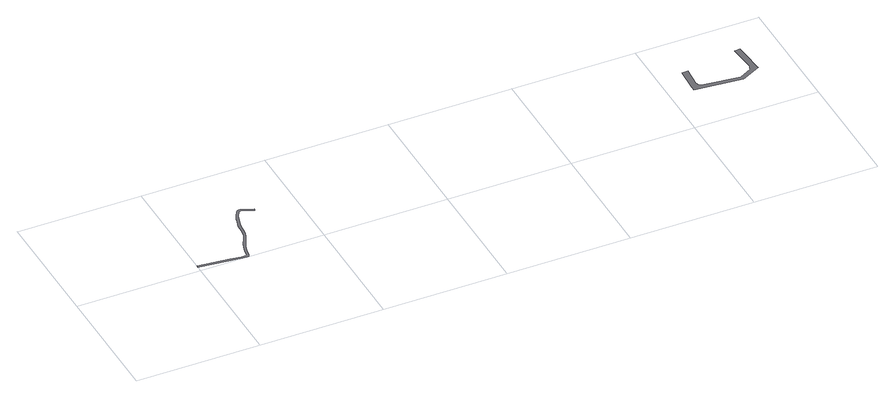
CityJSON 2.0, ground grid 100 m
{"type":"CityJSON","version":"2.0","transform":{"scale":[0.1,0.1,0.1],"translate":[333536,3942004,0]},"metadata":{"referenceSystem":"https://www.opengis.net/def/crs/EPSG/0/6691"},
"CityObjects":{
"road1":{"type":"Road","attributes":{"RoadStructureAttribute.sectionType":"1"},"geometry":[{"type":"MultiSurface","lod":"1","boundaries":[[[0,1,2,3,4,5,6,7,8,9,10,11,12,13,14,15,16,17,18,19,20,21,22,23,24,25,26,27,28,29,30,31,32,33,34,35,36,37,38,39,40,41,42,43,44,45,46,47,48,49,50,51]]]}]},
"road2":{"type":"Road","attributes":{"RoadStructureAttribute.sectionType":"1"},"geometry":[{"type":"MultiSurface","lod":"1","boundaries":[[[52,53,54,55,56,57,58,59,60,61,62,63,64,65,66,67,68,69,70]]]}]}
},
"vertices":[
[1,45,0],[16,45,0],[238,18,0],[381,1,0],[392,2,0],[397,12,0],[403,22,0],[407,45,0],[413,74,0],[423,116,0],[441,156,0],[463,198,0],[483,237,0],[487,255,0],[488,262,0],[496,310,0],[499,362,0],[517,420,0],[524,448,0],[534,472,0],[559,514,0],[565,522,0],[567,523,0],[571,524,0],[577,524,0],[607,514,0],[673,487,0],[680,504,0],[613,531,0],[580,543,0],[569,543,0],[559,540,0],[552,536,0],[544,524,0],[517,481,0],[506,454,0],[498,425,0],[480,365,0],[477,312,0],[469,265,0],[465,244,0],[455,225,0],[446,207,0],[424,164,0],[405,122,0],[394,78,0],[388,48,0],[384,26,0],[377,21,0],[341,22,0],[254,33,0],[2,62,0],
[4202,639,0],[4192,458,0],[4190,415,0],[4580,379,0],[4733,459,0],[4732,469,0],[4718,637,0],[4711,721,0],[4664,717,0],[4671,623,0],[4681,502,0],[4676,489,0],[4666,462,0],[4569,413,0],[4267,446,0],[4253,455,0],[4242,477,0],[4239,483,0],[4253,643,0]
]}
